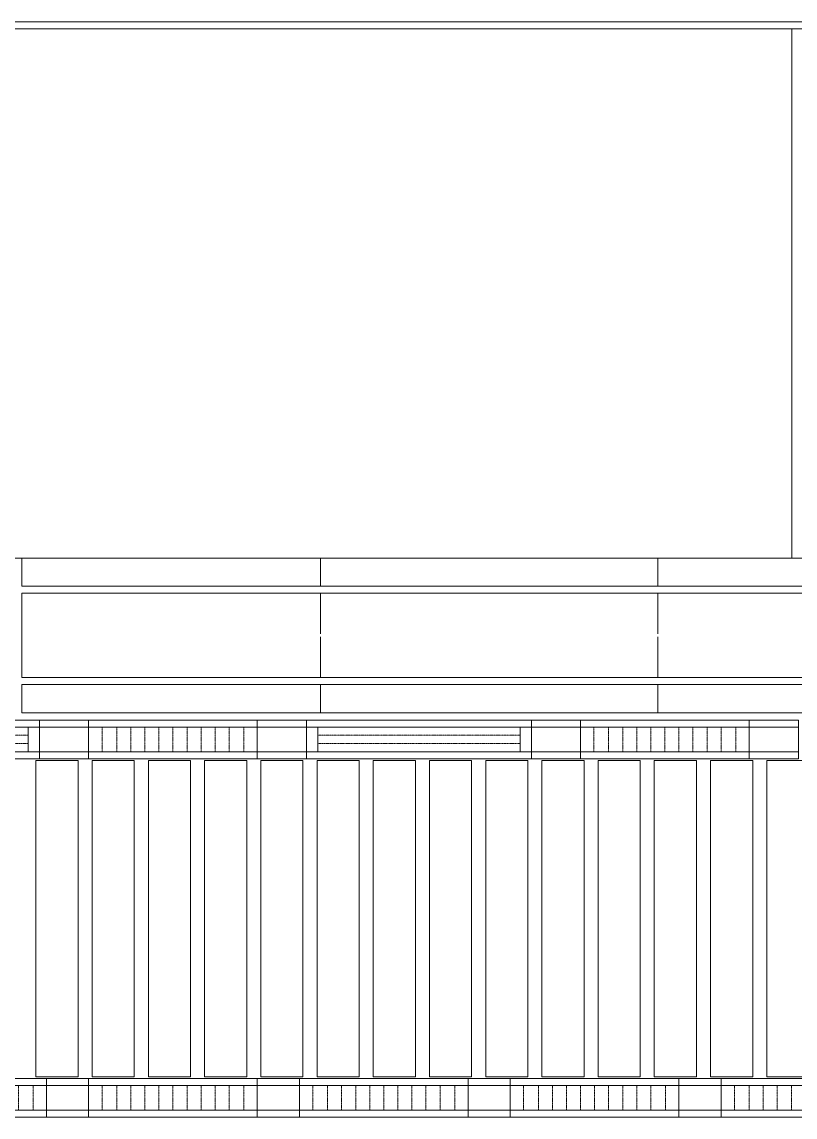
# Model space of a CAD drawing. Header units: millimetres. Extents: x -962357 to -591296, y -223672 to 59420.
# Drawn here: x -811905 to -806403, y -223672 to -215879 of the extents above; entities that cross this region are included whole.
import ezdxf

# ---------------------------------------------------------------- set-up
doc = ezdxf.new("R2010")
doc.units = ezdxf.units.MM
doc.linetypes.add('DPA_Hidden 50', pattern=[3, 2, -1])
doc.layers.add('A-CLNG', color=2, linetype='Continuous', lineweight=9)
doc.layers.add('A-GLAZ-CURT', color=2, linetype='Continuous', lineweight=9)

# ---------------------------------------------------------------- blocks, each defined once
blk = doc.blocks.new('DPA_CP_Metal Ceiling Panel - Vertical Panel with Gap-11114031-4160-01 UPPER PLATFORM LEVEL - REFLECTED CEILING PLAN')
at = {"layer": 'A-GLAZ-CURT'}
for p, q in [((-849807.4, 2689), (-849807.4, 439)), ((-849507.4, 2689), (-849807.4, 2689)), ((-849507.4, 2689), (-849807.4, 2689)), ((-849807.4, 2689), (-849807.4, 439)), ((-849807.4, 439), (-849807.4, 2689)), ((-849807.4, 2689), (-849507.4, 2689)), ((-849507.4, 2689), (-849507.4, 439)), ((-849507.4, 439), (-849507.4, 2689)), ((-849507.4, 2689), (-849507.4, 439)), ((-849507.4, 439), (-849807.4, 439)), ((-849807.4, 439), (-849507.4, 439)), ((-849507.4, 439), (-849807.4, 439))]:
    blk.add_line(p, q, dxfattribs=at)
blk = doc.blocks.new('System Panel - DPA-AR_Metal Ceiling Rectangular Panel-V25-4160-01 UPPER PLATFORM LEVEL - REFLECTED CEILING PLAN')
at = {"layer": 'A-GLAZ-CURT'}
for p, q in [((-814257.4, 3229), (-816382.4, 3229)), ((-816382.4, 3229), (-816382.4, 3029)), ((-816382.4, 3029), (-816382.4, 3229)), ((-816382.4, 3229), (-814257.4, 3229)), ((-814257.4, 3029), (-814257.4, 3229)), ((-814257.4, 3229), (-814257.4, 3029)), ((-816382.4, 3029), (-814257.4, 3029)), ((-814257.4, 3029), (-816382.4, 3029))]:
    blk.add_line(p, q, dxfattribs=at)
blk = doc.blocks.new('System Panel - DPA-AR_Metal Ceiling Rectangular Panel-13139259-4160-01 UPPER PLATFORM LEVEL - REFLECTED CEILING PLAN')
at = {"layer": 'A-GLAZ-CURT'}
for p, q in [((-741107.4, 4129), (-743507.4, 4129)), ((-743507.4, 4129), (-743507.4, 3929)), ((-743507.4, 3929), (-743507.4, 4129)), ((-743507.4, 4129), (-741107.4, 4129)), ((-741107.4, 3929), (-741107.4, 4129)), ((-741107.4, 4129), (-741107.4, 3929)), ((-743507.4, 3929), (-741107.4, 3929)), ((-741107.4, 3929), (-743507.4, 3929))]:
    blk.add_line(p, q, dxfattribs=at)
blk = doc.blocks.new('System Panel - DPA-AR_Metal Ceiling Rectangular Panel-V34-4160-01 UPPER PLATFORM LEVEL - REFLECTED CEILING PLAN')
at = {"layer": 'A-GLAZ-CURT'}
for p, q in [((-809782.3, 3879), (-811907.3, 3879)), ((-811907.3, 3879), (-811907.3, 3279)), ((-811907.3, 3279), (-811907.3, 3879)), ((-811907.3, 3879), (-809782.3, 3879)), ((-809782.3, 3589), (-809782.3, 3879)), ((-809782.3, 3879), (-809782.3, 3589)), ((-809782.3, 3279), (-809782.3, 3569)), ((-809782.3, 3569), (-809782.3, 3279)), ((-811907.3, 3279), (-809782.3, 3279)), ((-809782.3, 3279), (-811907.3, 3279))]:
    blk.add_line(p, q, dxfattribs=at)
blk = doc.blocks.new('System Panel - DPA-AR_Metal Ceiling Rectangular Panel-V35-4160-01 UPPER PLATFORM LEVEL - REFLECTED CEILING PLAN')
at = {"layer": 'A-GLAZ-CURT'}
for p, q in [((-807382.3, 3879), (-809782.3, 3879)), ((-809782.3, 3879), (-809782.3, 3589)), ((-809782.3, 3589), (-809782.3, 3879)), ((-809782.3, 3879), (-807382.3, 3879)), ((-807382.3, 3589), (-807382.3, 3879)), ((-807382.3, 3879), (-807382.3, 3589)), ((-809782.3, 3569), (-809782.3, 3279)), ((-809782.3, 3279), (-809782.3, 3569)), ((-807382.3, 3279), (-807382.3, 3569)), ((-807382.3, 3569), (-807382.3, 3279)), ((-809782.3, 3279), (-807382.3, 3279)), ((-807382.3, 3279), (-809782.3, 3279))]:
    blk.add_line(p, q, dxfattribs=at)
blk = doc.blocks.new('DPA_CP_Metal Ceiling Luminaire2 - Linear Luminaire-12404975-4160-01 UPPER PLATFORM LEVEL - REFLECTED CEILING PLAN')
at = {"layer": 'A-GLAZ-CURT'}
for p, q in [((-786932.4, 2701.5), (-786932.4, 2976.5)), ((-786932.4, 2976.5), (-785732.4, 2976.5)), ((-786932.4, 2976.5), (-786932.4, 2701.5)), ((-785732.4, 2976.5), (-786932.4, 2976.5)), ((-786932.4, 2976.5), (-785732.4, 2976.5)), ((-785732.4, 2976.5), (-785732.4, 2701.5)), ((-785732.4, 2701.5), (-785732.4, 2976.5)), ((-786932.4, 2939), (-786932.4, 2701.5)), ((-786932.4, 2926.5), (-785732.4, 2926.5)), ((-785732.4, 2939), (-785732.4, 2701.5)), ((-786932.4, 2751.5), (-785732.4, 2751.5)), ((-785732.4, 2701.5), (-786932.4, 2701.5)), ((-785732.4, 2701.5), (-786932.4, 2701.5)), ((-786932.4, 2701.5), (-785732.4, 2701.5))]:
    blk.add_line(p, q, dxfattribs=at)
at = {"layer": 'A-GLAZ-CURT', "linetype": 'DPA_Hidden 50'}
for p, q in [((-786837.4, 2926.5), (-786837.4, 2751.5)), ((-786732.4, 2926.5), (-786732.4, 2751.5)), ((-786632.4, 2926.5), (-786632.4, 2751.5)), ((-786532.4, 2926.5), (-786532.4, 2751.5)), ((-786432.4, 2926.5), (-786432.4, 2751.5)), ((-786332.4, 2926.5), (-786332.4, 2751.5)), ((-786232.4, 2926.5), (-786232.4, 2751.5)), ((-786132.4, 2926.5), (-786132.4, 2751.5)), ((-786032.4, 2926.5), (-786032.4, 2751.5)), ((-785932.4, 2926.5), (-785932.4, 2751.5)), ((-785827.4, 2926.5), (-785827.4, 2751.5))]:
    blk.add_line(p, q, dxfattribs=at)
blk = doc.blocks.new('DPA_CP_Metal Ceiling Panel1 - Horizontal with Gap-13297912-4160-01 UPPER PLATFORM LEVEL - REFLECTED CEILING PLAN')
at = {"layer": 'A-GLAZ-CURT'}
for p, q in [((-786232.4, 151.5), (-786232.4, 426.5)), ((-786232.4, 151.5), (-786232.4, 426.5)), ((-786232.4, 426.5), (-785932.4, 426.5)), ((-786232.4, 426.5), (-785932.4, 426.5)), ((-786232.4, 151.5), (-786232.4, 426.5)), ((-785932.4, 151.5), (-785932.4, 426.5)), ((-785932.4, 426.5), (-785932.4, 151.5)), ((-785932.4, 426.5), (-785932.4, 151.5)), ((-786232.4, 376.5), (-785932.4, 376.5)), ((-786232.4, 201.5), (-785932.4, 201.5)), ((-786232.4, 151.5), (-785932.4, 151.5)), ((-785932.4, 151.5), (-786232.4, 151.5)), ((-785932.4, 151.5), (-786232.4, 151.5))]:
    blk.add_line(p, q, dxfattribs=at)
blk = doc.blocks.new('DPA_CP_Metal Ceiling Panel1 - Horizontal with Gap-V50-4160-01 UPPER PLATFORM LEVEL - REFLECTED CEILING PLAN')
at = {"layer": 'A-GLAZ-CURT'}
for p, q in [((-810232.4, 151.5), (-810232.4, 426.5)), ((-810232.4, 151.5), (-810232.4, 426.5)), ((-810232.4, 426.5), (-809932.4, 426.5)), ((-810232.4, 426.5), (-809935.8, 426.5)), ((-810232.4, 151.5), (-810232.4, 426.5)), ((-809932.4, 151.5), (-809932.4, 426.5)), ((-809932.4, 426.5), (-809932.4, 151.5)), ((-809932.4, 426.5), (-809932.4, 151.5)), ((-810232.4, 376.5), (-809932.4, 376.5)), ((-810232.4, 201.5), (-809932.4, 201.5)), ((-810232.4, 151.5), (-809932.4, 151.5)), ((-809932.4, 151.5), (-810232.4, 151.5)), ((-809935.8, 151.5), (-810232.4, 151.5))]:
    blk.add_line(p, q, dxfattribs=at)
blk = doc.blocks.new('DPA_CP_Metal Ceiling Panel1 - Horizontal with Gap-16028279-4160-01 UPPER PLATFORM LEVEL - REFLECTED CEILING PLAN')
at = {"layer": 'A-GLAZ-CURT'}
for p, q in [((-787282.4, 2701.5), (-787282.4, 2976.5)), ((-787282.4, 2701.5), (-787282.4, 2976.5)), ((-787282.4, 2976.5), (-786932.4, 2976.5)), ((-787282.4, 2976.5), (-786932.4, 2976.5)), ((-787282.4, 2701.5), (-787282.4, 2976.5)), ((-786932.4, 2701.5), (-786932.4, 2976.5)), ((-786932.4, 2976.5), (-786932.4, 2701.5)), ((-786932.4, 2976.5), (-786932.4, 2701.5)), ((-787282.4, 2926.5), (-786932.4, 2926.5)), ((-787282.4, 2751.5), (-786932.4, 2751.5)), ((-787282.4, 2701.5), (-786932.4, 2701.5)), ((-786932.4, 2701.5), (-787282.4, 2701.5)), ((-786932.4, 2701.5), (-787282.4, 2701.5))]:
    blk.add_line(p, q, dxfattribs=at)
blk = doc.blocks.new('DPA_CP_Metal Ceiling Air Supply1 - Linear Diffuser Air Supply-12404980-4160-01 UPPER PLATFORM LEVEL - REFLECTED CEILING PLAN')
at = {"layer": 'A-GLAZ-CURT'}
for p, q in [((-788882.4, 2701.5), (-788882.4, 2976.5)), ((-788882.4, 2976.5), (-787282.4, 2976.5)), ((-788882.4, 2701.5), (-788882.4, 2976.5)), ((-788882.4, 2976.5), (-787282.4, 2976.5)), ((-788882.4, 2976.5), (-787282.4, 2976.5)), ((-788882.4, 2701.5), (-788882.4, 2976.5)), ((-787282.4, 2701.5), (-787282.4, 2976.5)), ((-787282.4, 2976.5), (-787282.4, 2701.5)), ((-787282.4, 2976.5), (-787282.4, 2701.5)), ((-787282.4, 2926.5), (-788882.4, 2926.5)), ((-788802.4, 2926.5), (-788802.4, 2751.5)), ((-787362.4, 2926.5), (-787362.4, 2751.5)), ((-787282.4, 2751.5), (-788882.4, 2751.5)), ((-788882.4, 2701.5), (-787282.4, 2701.5)), ((-787282.4, 2701.5), (-788882.4, 2701.5)), ((-787282.4, 2701.5), (-788882.4, 2701.5))]:
    blk.add_line(p, q, dxfattribs=at)
at = {"layer": 'A-GLAZ-CURT', "linetype": 'DPA_Hidden 50'}
for p, q in [((-787362.4, 2868.2), (-788802.4, 2868.2)), ((-787362.4, 2809.9), (-788802.4, 2809.9))]:
    blk.add_line(p, q, dxfattribs=at)
blk = doc.blocks.new('PPLS-PP19_Custom Tile Pattern - Custom Tile Pattern-16106263-4160-01 UPPER PLATFORM LEVEL - REFLECTED CEILING PLAN')
at = {"layer": 'A-GLAZ-CURT'}
for p, q in [((-300, 0), (300, 0)), ((300, 0), (-300, 0)), ((-134.2, 0), (-140, 0)), ((230.1, 0), (300, 0)), ((-300, -50), (300, -50)), ((300, -50), (-300, -50))]:
    blk.add_line(p, q, dxfattribs=at)
at = {"layer": 'A-GLAZ-CURT', "flags": 128}
for points in [[(-300, 0), (-291.6, 0), (-283.3, 0), (-275.2, 0), (-267.3, 0), (-259.5, 0), (-251.8, 0), (-244.2, 0), (-236.7, 0), (-229.4, 0), (-222.1, 0), (-214.8, 0), (-207.7, 0), (-200.8, 0), (-194, 0), (-187.5, 0), (-181.4, 0)], [(-190.4, 0), (-196.4, 0), (-202.6, 0), (-209, 0), (-215.7, 0), (-222.6, 0), (-229.7, 0), (-237, 0), (-244.4, 0), (-252, 0), (-259.7, 0), (-267.5, 0), (-275.5, 0), (-283.6, 0), (-291.7, 0), (-300, 0)], [(-149.4, 0), (-141.8, 0), (-132.8, 0), (-126.1, 0)]]:
    blk.add_lwpolyline(points, dxfattribs=at)
at = {"layer": 'A-GLAZ-CURT'}
for points, knots in [([(-300, 0), (-284.7, 0), (-236.6, 0), (-176.1, 0), (-138.3, 0), (-124.9, 0)], [-5323.127839, -5323.127839, -5323.127839, -5323.127839, -4502.809032, -2700.551212, -1108.984966, -1108.984966, -1108.984966, -1108.984966]), ([(-159.2, 0), (-159.6, 0), (-163.4, 0), (-174, 0), (-185.6, 0), (-209.8, 0), (-232, 0), (-248.9, 0), (-253.5, 0), (-253.7, 0)], [-2257.973564, -2257.973564, -2257.973564, -2257.973564, -2237.412286, -2029.680487, -1755.085331, -1400.429864, -858.079193, -543.655514, -531.287897, -531.287897, -531.287897, -531.287897]), ([(-143.3, 0), (-144.7, 0), (-149.9, 0), (-162, 0), (-177.9, 0), (-199.5, 0), (-215.4, 0), (-225.5, 0), (-226.7, 0)], [-2390.191866, -2390.191866, -2390.191866, -2390.191866, -2308.929706, -2113.765672, -1763.376603, -1422.553702, -978.033455, -910.549282, -910.549282, -910.549282, -910.549282]), ([(-128, 0), (-130.6, 0), (-136.8, 0), (-144.4, 0), (-147.1, 0)], [-5691.037617, -5691.037617, -5691.037617, -5691.037617, -5508.838257, -5319.88299, -5319.88299, -5319.88299, -5319.88299]), ([(-65.9, 0), (-70.5, 0), (-83.9, 0), (-110.9, 0), (-128.7, 0), (-142.4, 0), (-143.6, 0)], [-7788.403577, -7788.403577, -7788.403577, -7788.403577, -7508.296369, -7004.680444, -6449.282163, -6393.465623, -6393.465623, -6393.465623, -6393.465623]), ([(-118.2, 0), (-119.4, 0), (-122.1, 0), (-125.4, 0), (-127, 0), (-127.4, 0)], [-164.249813, -164.249813, -164.249813, -164.249813, -98.539552, -24.539552, 0, 0, 0, 0]), ([(-126.5, 0), (-122.4, 0), (-108.7, 0), (-90.8, 0), (-77.2, 0), (-72.3, 0)], [-5231.017328, -5231.017328, -5231.017328, -5231.017328, -4994.692869, -4542.524482, -4234.633075, -4234.633075, -4234.633075, -4234.633075]), ([(-125.7, 0), (-125.3, 0), (-120.4, 0), (-107.3, 0), (-90.4, 0), (-75.3, 0), (-68.4, 0), (-65.1, 0), (-63.6, 0)], [-4082.700899, -4082.700899, -4082.700899, -4082.700899, -4054.690705, -3793.097032, -3402.597032, -3144.956779, -3050.982048, -2969.237017, -2969.237017, -2969.237017, -2969.237017]), ([(-114.9, 0), (-108, 0), (-98.7, 0), (-91.2, 0), (-90.5, 0)], [-6773.888853, -6773.888853, -6773.888853, -6773.888853, -6236.997189, -6184.855039, -6184.855039, -6184.855039, -6184.855039]), ([(-58.7, 0), (-59.6, 0), (-65.7, 0), (-81.2, 0), (-99.4, 0), (-111.4, 0), (-113.3, 0)], [-1113.463882, -1113.463882, -1113.463882, -1113.463882, -1060.00838, -740.068933, -229.489605, -123.718209, -123.718209, -123.718209, -123.718209]), ([(-39.2, 0), (-39.7, 0), (-45.3, 0), (-56.2, 0), (-75.6, 0), (-92, 0), (-103.2, 0), (-106.1, 0)], [-1826.829157, -1826.829157, -1826.829157, -1826.829157, -1792.521578, -1466.981642, -1208.454564, -789.402658, -608.943052, -608.943052, -608.943052, -608.943052]), ([(-96.4, 0), (-96.2, 0), (-90.9, 0), (-71.3, 0), (-42.5, 0), (-15.2, 0), (-3.8, 0), (-1, 0)], [-5115.12164, -5115.12164, -5115.12164, -5115.12164, -5103.229623, -4799.173296, -4065.652676, -3589.737505, -3410.081093, -3410.081093, -3410.081093, -3410.081093]), ([(-67.9, 0), (-73, 0), (-81.1, 0), (-89.2, 0), (-91.8, 0)], [-2627.997013, -2627.997013, -2627.997013, -2627.997013, -2193.204658, -1970.99776, -1970.99776, -1970.99776, -1970.99776]), ([(-79.5, 0), (-79.3, 0), (-74.9, 0), (-70.9, 0), (-67.4, 0)], [-1286.743147, -1286.743147, -1286.743147, -1286.743147, -1274.333717, -1073.56893, -1073.56893, -1073.56893, -1073.56893]), ([(-29, 0), (-34, 0), (-43.7, 0), (-55.8, 0), (-63.3, 0), (-65.5, 0)], [-2680.714891, -2680.714891, -2680.714891, -2680.714891, -2413.671296, -2161.752162, -2037.343317, -2037.343317, -2037.343317, -2037.343317]), ([(31.2, 0), (26, 0), (12, 0), (-16.9, 0), (-42.2, 0), (-56.4, 0), (-58.5, 0)], [-4496.803627, -4496.803627, -4496.803627, -4496.803627, -4222.080604, -3745.412743, -2981.410125, -2831.320802, -2831.320802, -2831.320802, -2831.320802]), ([(-49.8, 0), (-48.2, 0), (-45.4, 0), (-42.6, 0), (-41.8, 0)], [-4417.7536, -4417.7536, -4417.7536, -4417.7536, -4321.566175, -4270.495146, -4270.495146, -4270.495146, -4270.495146]), ([(71, 0), (70.7, 0), (65.3, 0), (53.5, 0), (37, 0), (24.1, 0), (12.8, 0), (-2.9, 0), (-20.6, 0), (-32.8, 0), (-42.4, 0), (-47, 0), (-47.8, 0)], [-2966.590051, -2966.590051, -2966.590051, -2966.590051, -2950.589685, -2634.532728, -2313.748533, -2106.613311, -1925.670641, -1617.263037, -1290.787923, -1039.307308, -819.71621, -773.893057, -773.893057, -773.893057, -773.893057]), ([(-45.9, 0), (-43, 0), (-37.8, 0), (-33.6, 0), (-32.3, 0)], [-3487.344885, -3487.344885, -3487.344885, -3487.344885, -3315.260113, -3238.248822, -3238.248822, -3238.248822, -3238.248822]), ([(-31.3, 0), (-28.4, 0), (-17, 0), (8.8, 0), (43.4, 0), (68.5, 0), (77.9, 0), (79.3, 0)], [-6062.162279, -6062.162279, -6062.162279, -6062.162279, -5862.463379, -5340.621928, -4573.028122, -4094.177415, -3998.447461, -3998.447461, -3998.447461, -3998.447461]), ([(2.8, 0), (-4.7, 0), (-14.7, 0), (-28.9, 0), (-31.3, 0)], [-9880.810509, -9880.810509, -9880.810509, -9880.810509, -9424.652049, -9299.586361, -9299.586361, -9299.586361, -9299.586361]), ([(-29, 0), (-28.7, 0), (-27.4, 0), (-24.5, 0), (-22.6, 0)], [-166.548282, -166.548282, -166.548282, -166.548282, -102.06493, 0, 0, 0, 0]), ([(-22.6, 0), (-20.3, 0), (-17, 0), (-12.7, 0), (-10.9, 0), (-9.9, 0)], [-56468.192263, -56468.192263, -56468.192263, -56468.192263, -56344.022017, -56303.229861, -56238.992205, -56238.992205, -56238.992205, -56238.992205]), ([(-21.2, 0), (-19.4, 0), (-11.8, 0), (-1.3, 0), (4.5, 0)], [-2989.152759, -2989.152759, -2989.152759, -2989.152759, -2864.387349, -2490.960632, -2490.960632, -2490.960632, -2490.960632]), ([(0.5, 0), (-2.2, 0), (-6.9, 0), (-11, 0), (-12.4, 0)], [-2679.34943, -2679.34943, -2679.34943, -2679.34943, -2518.50168, -2435.772209, -2435.772209, -2435.772209, -2435.772209]), ([(-3.4, 0), (-0.6, 0), (14, 0), (42.8, 0), (88.7, 0), (120.6, 0), (138.3, 0), (138.5, 0)], [-439.821474, -439.821474, -439.821474, -439.821474, -429.606584, -390.253598, -346.313304, -291.370682, -290.5735, -290.5735, -290.5735, -290.5735]), ([(3.4, 0), (4.6, 0), (8, 0), (16, 0), (22.5, 0), (24.5, 0)], [-211.182196, -211.182196, -211.182196, -211.182196, -206.416616, -198.214427, -187.717507, -187.717507, -187.717507, -187.717507]), ([(103.1, 0), (101.1, 0), (86.3, 0), (63.3, 0), (37, 0), (25.3, 0), (20.9, 0)], [-375.435014, -375.435014, -375.435014, -375.435014, -369.147452, -330.153101, -307.516438, -289.397823, -289.397823, -289.397823, -289.397823]), ([(21.5, 0), (22, 0), (24.6, 0), (31, 0), (39, 0), (48.3, 0), (52.8, 0), (53.9, 0)], [-1992.768506, -1992.768506, -1992.768506, -1992.768506, -1956.422387, -1818.904206, -1645.594513, -1443.202566, -1370.028348, -1370.028348, -1370.028348, -1370.028348]), ([(136.4, 0), (121.7, 0), (86.9, 0), (51.2, 0), (31.2, 0)], [-106.750556, -106.750556, -106.750556, -106.750556, -59.610984, 0, 0, 0, 0]), ([(36.3, 0), (37.8, 0), (46.7, 0), (52.8, 0), (56.3, 0)], [-314.598523, -314.598523, -314.598523, -314.598523, -305.899624, -292.458861, -292.458861, -292.458861, -292.458861]), ([(100.3, 0), (90.4, 0), (75.2, 0), (57.8, 0), (46.5, 0), (41.8, 0), (38.2, 0), (37.3, 0)], [-395.777283, -395.777283, -395.777283, -395.777283, -357.622665, -341.267687, -334.000314, -326.15566, -321.97841, -321.97841, -321.97841, -321.97841]), ([(39, 0), (43.3, 0), (54.4, 0), (67.2, 0), (73, 0)], [-4639.627446, -4639.627446, -4639.627446, -4639.627446, -4353.683244, -3976.823525, -3976.823525, -3976.823525, -3976.823525]), ([(96.7, 0), (97, 0), (100.3, 0), (109, 0), (120.8, 0), (139.9, 0), (160.9, 0), (176.3, 0), (182.7, 0)], [-2253.533331, -2253.533331, -2253.533331, -2253.533331, -2233.599744, -2052.234781, -1843.028543, -1530.39897, -1095.004608, -662.803921, -662.803921, -662.803921, -662.803921]), ([(131.4, 0), (132.9, 0), (139.5, 0), (148, 0), (152.6, 0)], [-625.910216, -625.910216, -625.910216, -625.910216, -618.981161, -603.66234, -603.66234, -603.66234, -603.66234]), ([(162.8, 0), (165.4, 0), (168.7, 0), (170.7, 0), (170.7, 0)], [-111.264224, -111.264224, -111.264224, -111.264224, -56.742688, -55.632112, -55.632112, -55.632112, -55.632112]), ([(300, 0), (286.5, 0), (254.2, 0), (207.1, 0), (179.8, 0), (166.2, 0), (164.9, 0)], [-285.253232, -285.253232, -285.253232, -285.253232, -244.693688, -187.987675, -143.776725, -138.771843, -138.771843, -138.771843, -138.771843]), ([(171.5, 0), (176.5, 0), (188.6, 0), (194.3, 0), (195.7, 0)], [-7971.819559, -7971.819559, -7971.819559, -7971.819559, -7784.112253, -7707.76565, -7707.76565, -7707.76565, -7707.76565]), ([(185.8, 0), (186.9, 0), (192.6, 0), (208.8, 0), (219.4, 0), (230.1, 0)], [-46.257281, -46.257281, -46.257281, -46.257281, -41.623857, -24.459831, 0, 0, 0, 0]), ([(219.8, 0), (225.3, 0), (244.4, 0), (264.9, 0), (276, 0), (279, 0)], [-6915.603924, -6915.603924, -6915.603924, -6915.603924, -6582.165592, -6068.460911, -5859.388289, -5859.388289, -5859.388289, -5859.388289]), ([(286.1, 0), (286.6, 0), (288.3, 0), (293.6, 0), (297.8, 0), (300, 0)], [-4011.010929, -4011.010929, -4011.010929, -4011.010929, -3959.664717, -3862.421465, -3746.95702, -3746.95702, -3746.95702, -3746.95702])]:
    blk.add_open_spline(points, degree=3, knots=knots, dxfattribs=at)
for points in [[(-122.9, 0), (-125.3, 0), (-129.6, 0), (-133.8, 0)], [(-108.5, 0), (-104.3, 0), (-99.2, 0), (-91.5, 0)], [(67.8, 0), (71.7, 0), (75.7, 0), (79.6, 0)]]:
    blk.add_open_spline(points, degree=3, dxfattribs=at)
blk = doc.blocks.new('PPLS-PP19_Custom Tile Pattern - Custom Tile Pattern-V65-4160-01 UPPER PLATFORM LEVEL - REFLECTED CEILING PLAN')
at = {"layer": 'A-GLAZ-CURT'}
for p, q in [((-300, 0), (300, 0)), ((300, 0), (-300, 0)), ((-134.2, 0), (-140, 0)), ((230.1, 0), (300, 0)), ((-300, -50), (300, -50)), ((300, -50), (-300, -50))]:
    blk.add_line(p, q, dxfattribs=at)
at = {"layer": 'A-GLAZ-CURT', "flags": 128}
for points in [[(-300, 0), (-291.6, 0), (-283.3, 0), (-275.2, 0), (-267.3, 0), (-259.5, 0), (-251.8, 0), (-244.2, 0), (-236.7, 0), (-229.4, 0), (-222.1, 0), (-214.8, 0), (-207.7, 0), (-200.8, 0), (-194, 0), (-187.5, 0), (-181.4, 0)], [(-190.4, 0), (-196.4, 0), (-202.6, 0), (-209, 0), (-215.7, 0), (-222.6, 0), (-229.7, 0), (-237, 0), (-244.4, 0), (-252, 0), (-259.7, 0), (-267.5, 0), (-275.5, 0), (-283.6, 0), (-291.7, 0), (-300, 0)], [(-149.4, 0), (-141.8, 0), (-132.8, 0), (-126.1, 0)]]:
    blk.add_lwpolyline(points, dxfattribs=at)
at = {"layer": 'A-GLAZ-CURT'}
for points, knots in [([(-300, 0), (-284.7, 0), (-236.6, 0), (-176.1, 0), (-138.3, 0), (-124.9, 0)], [-5323.127839, -5323.127839, -5323.127839, -5323.127839, -4502.809032, -2700.551212, -1108.984966, -1108.984966, -1108.984966, -1108.984966]), ([(-159.2, 0), (-159.6, 0), (-163.4, 0), (-174, 0), (-185.6, 0), (-209.8, 0), (-232, 0), (-248.9, 0), (-253.5, 0), (-253.7, 0)], [-2257.973564, -2257.973564, -2257.973564, -2257.973564, -2237.412286, -2029.680487, -1755.085331, -1400.429864, -858.079193, -543.655514, -531.287897, -531.287897, -531.287897, -531.287897]), ([(-143.3, 0), (-144.7, 0), (-149.9, 0), (-162, 0), (-177.9, 0), (-199.5, 0), (-215.4, 0), (-225.5, 0), (-226.7, 0)], [-2390.191866, -2390.191866, -2390.191866, -2390.191866, -2308.929706, -2113.765672, -1763.376603, -1422.553702, -978.033455, -910.549282, -910.549282, -910.549282, -910.549282]), ([(-128, 0), (-130.6, 0), (-136.8, 0), (-144.4, 0), (-147.1, 0)], [-5691.037617, -5691.037617, -5691.037617, -5691.037617, -5508.838257, -5319.88299, -5319.88299, -5319.88299, -5319.88299]), ([(-65.9, 0), (-70.5, 0), (-83.9, 0), (-110.9, 0), (-128.7, 0), (-142.4, 0), (-143.6, 0)], [-7788.403577, -7788.403577, -7788.403577, -7788.403577, -7508.296369, -7004.680444, -6449.282163, -6393.465623, -6393.465623, -6393.465623, -6393.465623]), ([(-118.2, 0), (-119.4, 0), (-122.1, 0), (-125.4, 0), (-127, 0), (-127.4, 0)], [-164.249813, -164.249813, -164.249813, -164.249813, -98.539552, -24.539552, 0, 0, 0, 0]), ([(-126.5, 0), (-122.4, 0), (-108.7, 0), (-90.8, 0), (-77.2, 0), (-72.3, 0)], [-5231.017328, -5231.017328, -5231.017328, -5231.017328, -4994.692869, -4542.524482, -4234.633075, -4234.633075, -4234.633075, -4234.633075]), ([(-125.7, 0), (-125.3, 0), (-120.4, 0), (-107.3, 0), (-90.4, 0), (-75.3, 0), (-68.4, 0), (-65.1, 0), (-63.6, 0)], [-4082.700899, -4082.700899, -4082.700899, -4082.700899, -4054.690705, -3793.097032, -3402.597032, -3144.956779, -3050.982048, -2969.237017, -2969.237017, -2969.237017, -2969.237017]), ([(-114.9, 0), (-108, 0), (-98.7, 0), (-91.2, 0), (-90.5, 0)], [-6773.888853, -6773.888853, -6773.888853, -6773.888853, -6236.997189, -6184.855039, -6184.855039, -6184.855039, -6184.855039]), ([(-58.7, 0), (-59.6, 0), (-65.7, 0), (-81.2, 0), (-99.4, 0), (-111.4, 0), (-113.3, 0)], [-1113.463882, -1113.463882, -1113.463882, -1113.463882, -1060.00838, -740.068933, -229.489605, -123.718209, -123.718209, -123.718209, -123.718209]), ([(-52.2, 0), (-54, 0), (-60.6, 0), (-75.6, 0), (-92, 0), (-103.2, 0), (-106.1, 0)], [-1568.303399, -1568.303399, -1568.303399, -1568.303399, -1466.981642, -1208.454564, -789.402658, -608.943052, -608.943052, -608.943052, -608.943052]), ([(-96.4, 0), (-96.2, 0), (-90.9, 0), (-77.3, 0), (-63.7, 0), (-55.8, 0)], [-5115.12164, -5115.12164, -5115.12164, -5115.12164, -5103.229623, -4799.173296, -4384.389977, -4384.389977, -4384.389977, -4384.389977]), ([(-67.9, 0), (-73, 0), (-81.1, 0), (-89.2, 0), (-91.8, 0)], [-2627.997013, -2627.997013, -2627.997013, -2627.997013, -2193.204658, -1970.99776, -1970.99776, -1970.99776, -1970.99776]), ([(-79.5, 0), (-79.3, 0), (-74.9, 0), (-70.9, 0), (-67.4, 0)], [-1286.743147, -1286.743147, -1286.743147, -1286.743147, -1274.333717, -1073.56893, -1073.56893, -1073.56893, -1073.56893]), ([(-53.2, 0), (-54.9, 0), (-59, 0), (-63.3, 0), (-65.5, 0)], [-2251.800508, -2251.800508, -2251.800508, -2251.800508, -2161.752162, -2037.343317, -2037.343317, -2037.343317, -2037.343317]), ([(-39.2, 0), (-39.7, 0), (-43.5, 0), (-47.6, 0), (-51.4, 0)], [-1826.829157, -1826.829157, -1826.829157, -1826.829157, -1792.521578, -1583.251936, -1583.251936, -1583.251936, -1583.251936]), ([(31.2, 0), (26, 0), (12, 0), (-16.6, 0), (-38.9, 0), (-50.9, 0)], [-4496.803627, -4496.803627, -4496.803627, -4496.803627, -4222.080604, -3745.412743, -2997.869085, -2997.869085, -2997.869085, -2997.869085]), ([(-49.8, 0), (-48.2, 0), (-45.4, 0), (-42.6, 0), (-41.8, 0)], [-4417.7536, -4417.7536, -4417.7536, -4417.7536, -4321.566175, -4270.495146, -4270.495146, -4270.495146, -4270.495146]), ([(-48.8, 0), (-45, 0), (-32, 0), (-15.2, 0), (-3.8, 0), (-1, 0)], [-4262.601366, -4262.601366, -4262.601366, -4262.601366, -4065.652676, -3589.737505, -3410.081093, -3410.081093, -3410.081093, -3410.081093]), ([(71, 0), (70.7, 0), (65.3, 0), (53.5, 0), (37, 0), (24.1, 0), (12.8, 0), (-2.9, 0), (-20.6, 0), (-32.8, 0), (-42.4, 0), (-47, 0), (-47.8, 0)], [-2966.590051, -2966.590051, -2966.590051, -2966.590051, -2950.589685, -2634.532728, -2313.748533, -2106.613311, -1925.670641, -1617.263037, -1290.787923, -1039.307308, -819.71621, -773.893057, -773.893057, -773.893057, -773.893057]), ([(-29, 0), (-34, 0), (-40, 0), (-46.1, 0), (-47.1, 0)], [-2680.714891, -2680.714891, -2680.714891, -2680.714891, -2413.671296, -2359.029104, -2359.029104, -2359.029104, -2359.029104]), ([(-45.9, 0), (-43, 0), (-37.8, 0), (-33.6, 0), (-32.3, 0)], [-3487.344885, -3487.344885, -3487.344885, -3487.344885, -3315.260113, -3238.248822, -3238.248822, -3238.248822, -3238.248822]), ([(-31.3, 0), (-28.4, 0), (-17, 0), (8.8, 0), (43.4, 0), (68.5, 0), (77.9, 0), (79.3, 0)], [-6062.162279, -6062.162279, -6062.162279, -6062.162279, -5862.463379, -5340.621928, -4573.028122, -4094.177415, -3998.447461, -3998.447461, -3998.447461, -3998.447461]), ([(2.8, 0), (-4.7, 0), (-14.7, 0), (-28.9, 0), (-31.3, 0)], [-9880.810509, -9880.810509, -9880.810509, -9880.810509, -9424.652049, -9299.586361, -9299.586361, -9299.586361, -9299.586361]), ([(-29, 0), (-28.7, 0), (-27.4, 0), (-24.5, 0), (-22.6, 0)], [-166.548282, -166.548282, -166.548282, -166.548282, -102.06493, 0, 0, 0, 0]), ([(-22.6, 0), (-20.3, 0), (-17, 0), (-12.7, 0), (-10.9, 0), (-9.9, 0)], [-56468.192263, -56468.192263, -56468.192263, -56468.192263, -56344.022017, -56303.229861, -56238.992205, -56238.992205, -56238.992205, -56238.992205]), ([(-21.2, 0), (-19.4, 0), (-11.8, 0), (-1.3, 0), (4.5, 0)], [-2989.152759, -2989.152759, -2989.152759, -2989.152759, -2864.387349, -2490.960632, -2490.960632, -2490.960632, -2490.960632]), ([(0.5, 0), (-2.2, 0), (-6.9, 0), (-11, 0), (-12.4, 0)], [-2679.34943, -2679.34943, -2679.34943, -2679.34943, -2518.50168, -2435.772209, -2435.772209, -2435.772209, -2435.772209]), ([(-3.4, 0), (-0.6, 0), (14, 0), (42.8, 0), (88.7, 0), (120.6, 0), (138.3, 0), (138.5, 0)], [-439.821474, -439.821474, -439.821474, -439.821474, -429.606584, -390.253598, -346.313304, -291.370682, -290.5735, -290.5735, -290.5735, -290.5735]), ([(3.4, 0), (4.6, 0), (8, 0), (16, 0), (22.5, 0), (24.5, 0)], [-211.182196, -211.182196, -211.182196, -211.182196, -206.416616, -198.214427, -187.717507, -187.717507, -187.717507, -187.717507]), ([(103.1, 0), (101.1, 0), (86.3, 0), (63.3, 0), (37, 0), (25.3, 0), (20.9, 0)], [-375.435014, -375.435014, -375.435014, -375.435014, -369.147452, -330.153101, -307.516438, -289.397823, -289.397823, -289.397823, -289.397823]), ([(21.5, 0), (22, 0), (24.6, 0), (31, 0), (39, 0), (48.3, 0), (52.8, 0), (53.9, 0)], [-1992.768506, -1992.768506, -1992.768506, -1992.768506, -1956.422387, -1818.904206, -1645.594513, -1443.202566, -1370.028348, -1370.028348, -1370.028348, -1370.028348]), ([(136.4, 0), (121.7, 0), (86.9, 0), (51.2, 0), (31.2, 0)], [-106.750556, -106.750556, -106.750556, -106.750556, -59.610984, 0, 0, 0, 0]), ([(36.3, 0), (37.8, 0), (46.7, 0), (52.8, 0), (56.3, 0)], [-314.598523, -314.598523, -314.598523, -314.598523, -305.899624, -292.458861, -292.458861, -292.458861, -292.458861]), ([(100.3, 0), (90.4, 0), (75.2, 0), (57.8, 0), (46.5, 0), (41.8, 0), (38.2, 0), (37.3, 0)], [-395.777283, -395.777283, -395.777283, -395.777283, -357.622665, -341.267687, -334.000314, -326.15566, -321.97841, -321.97841, -321.97841, -321.97841]), ([(39, 0), (43.3, 0), (54.4, 0), (67.2, 0), (73, 0)], [-4639.627446, -4639.627446, -4639.627446, -4639.627446, -4353.683244, -3976.823525, -3976.823525, -3976.823525, -3976.823525]), ([(96.7, 0), (97, 0), (100.3, 0), (109, 0), (120.8, 0), (139.9, 0), (160.9, 0), (176.3, 0), (182.7, 0)], [-2253.533331, -2253.533331, -2253.533331, -2253.533331, -2233.599744, -2052.234781, -1843.028543, -1530.39897, -1095.004608, -662.803921, -662.803921, -662.803921, -662.803921]), ([(131.4, 0), (132.9, 0), (139.5, 0), (148, 0), (152.6, 0)], [-625.910216, -625.910216, -625.910216, -625.910216, -618.981161, -603.66234, -603.66234, -603.66234, -603.66234]), ([(162.8, 0), (165.4, 0), (168.7, 0), (170.7, 0), (170.7, 0)], [-111.264224, -111.264224, -111.264224, -111.264224, -56.742688, -55.632112, -55.632112, -55.632112, -55.632112]), ([(300, 0), (286.5, 0), (254.2, 0), (207.1, 0), (179.8, 0), (166.2, 0), (164.9, 0)], [-285.253232, -285.253232, -285.253232, -285.253232, -244.693688, -187.987675, -143.776725, -138.771843, -138.771843, -138.771843, -138.771843]), ([(171.5, 0), (176.5, 0), (188.6, 0), (194.3, 0), (195.7, 0)], [-7971.819559, -7971.819559, -7971.819559, -7971.819559, -7784.112253, -7707.76565, -7707.76565, -7707.76565, -7707.76565]), ([(185.8, 0), (186.9, 0), (192.6, 0), (208.8, 0), (219.4, 0), (230.1, 0)], [-46.257281, -46.257281, -46.257281, -46.257281, -41.623857, -24.459831, 0, 0, 0, 0]), ([(219.8, 0), (225.3, 0), (244.4, 0), (264.9, 0), (276, 0), (279, 0)], [-6915.603924, -6915.603924, -6915.603924, -6915.603924, -6582.165592, -6068.460911, -5859.388289, -5859.388289, -5859.388289, -5859.388289]), ([(286.1, 0), (286.6, 0), (288.3, 0), (293.6, 0), (297.8, 0), (300, 0)], [-4011.010929, -4011.010929, -4011.010929, -4011.010929, -3959.664717, -3862.421465, -3746.95702, -3746.95702, -3746.95702, -3746.95702])]:
    blk.add_open_spline(points, degree=3, knots=knots, dxfattribs=at)
for points in [[(-122.9, 0), (-125.3, 0), (-129.6, 0), (-133.8, 0)], [(-108.5, 0), (-104.3, 0), (-99.2, 0), (-91.5, 0)], [(-52.2, 0), (-54.4, 0), (-56.6, 0), (-58.5, 0)], [(67.8, 0), (71.7, 0), (75.7, 0), (79.6, 0)]]:
    blk.add_open_spline(points, degree=3, dxfattribs=at)

msp = doc.modelspace()

# ---------------------------------------------------------------- linework, layer by layer
at = {"layer": 'A-CLNG'}
for p, q in [((-806426.6, -215929.4), (-814205, -215929.4)), ((-814205, -215929.4), (-806426.6, -215929.4)), ((-806426.6, -219694.4), (-806426.6, -215929.4)), ((-806426.6, -215929.4), (-806426.6, -219694.4)), ((-814205, -219694.4), (-806426.6, -219694.4)), ((-806426.6, -219694.4), (-814205, -219694.4))]:
    msp.add_line(p, q, dxfattribs=at)

# ---------------------------------------------------------------- block references
at = {"layer": 'A-GLAZ-CURT', "rotation": 180}
for name, p in [('PPLS-PP19_Custom Tile Pattern - Custom Tile Pattern-16106263-4160-01 UPPER PLATFORM LEVEL - REFLECTED CEILING PLAN', (-811880.1, -215929.4)), ('PPLS-PP19_Custom Tile Pattern - Custom Tile Pattern-16106263-4160-01 UPPER PLATFORM LEVEL - REFLECTED CEILING PLAN', (-811280.1, -215929.4)), ('PPLS-PP19_Custom Tile Pattern - Custom Tile Pattern-16106263-4160-01 UPPER PLATFORM LEVEL - REFLECTED CEILING PLAN', (-810680.1, -215929.4)), ('PPLS-PP19_Custom Tile Pattern - Custom Tile Pattern-16106263-4160-01 UPPER PLATFORM LEVEL - REFLECTED CEILING PLAN', (-810080.1, -215929.4)), ('PPLS-PP19_Custom Tile Pattern - Custom Tile Pattern-16106263-4160-01 UPPER PLATFORM LEVEL - REFLECTED CEILING PLAN', (-809480.1, -215929.4)), ('PPLS-PP19_Custom Tile Pattern - Custom Tile Pattern-16106263-4160-01 UPPER PLATFORM LEVEL - REFLECTED CEILING PLAN', (-808880.1, -215929.4)), ('PPLS-PP19_Custom Tile Pattern - Custom Tile Pattern-16106263-4160-01 UPPER PLATFORM LEVEL - REFLECTED CEILING PLAN', (-808280.1, -215929.4)), ('PPLS-PP19_Custom Tile Pattern - Custom Tile Pattern-16106263-4160-01 UPPER PLATFORM LEVEL - REFLECTED CEILING PLAN', (-807680.1, -215929.4)), ('PPLS-PP19_Custom Tile Pattern - Custom Tile Pattern-V65-4160-01 UPPER PLATFORM LEVEL - REFLECTED CEILING PLAN', (-807080.1, -215929.4)), ('PPLS-PP19_Custom Tile Pattern - Custom Tile Pattern-16106263-4160-01 UPPER PLATFORM LEVEL - REFLECTED CEILING PLAN', (-806480.1, -215929.4))]:
    msp.add_blockref(name, p, dxfattribs=at)
at = {"layer": 'A-GLAZ-CURT'}
for name, p in [('System Panel - DPA-AR_Metal Ceiling Rectangular Panel-V25-4160-01 UPPER PLATFORM LEVEL - REFLECTED CEILING PLAN', (4477.4, -222923.5)), ('System Panel - DPA-AR_Metal Ceiling Rectangular Panel-13139259-4160-01 UPPER PLATFORM LEVEL - REFLECTED CEILING PLAN', (-66272.6, -223823.5)), ('System Panel - DPA-AR_Metal Ceiling Rectangular Panel-13139259-4160-01 UPPER PLATFORM LEVEL - REFLECTED CEILING PLAN', (-63872.6, -223823.5)), ('System Panel - DPA-AR_Metal Ceiling Rectangular Panel-V34-4160-01 UPPER PLATFORM LEVEL - REFLECTED CEILING PLAN', (2.4, -223823.5)), ('System Panel - DPA-AR_Metal Ceiling Rectangular Panel-V35-4160-01 UPPER PLATFORM LEVEL - REFLECTED CEILING PLAN', (2.4, -223823.5)), ('System Panel - DPA-AR_Metal Ceiling Rectangular Panel-V35-4160-01 UPPER PLATFORM LEVEL - REFLECTED CEILING PLAN', (2402.4, -223823.5)), ('System Panel - DPA-AR_Metal Ceiling Rectangular Panel-V25-4160-01 UPPER PLATFORM LEVEL - REFLECTED CEILING PLAN', (4477.4, -223823.5)), ('System Panel - DPA-AR_Metal Ceiling Rectangular Panel-13139259-4160-01 UPPER PLATFORM LEVEL - REFLECTED CEILING PLAN', (-66272.6, -224723.5)), ('System Panel - DPA-AR_Metal Ceiling Rectangular Panel-13139259-4160-01 UPPER PLATFORM LEVEL - REFLECTED CEILING PLAN', (-63872.6, -224723.5)), ('DPA_CP_Metal Ceiling Air Supply1 - Linear Diffuser Air Supply-12404980-4160-01 UPPER PLATFORM LEVEL - REFLECTED CEILING PLAN', (-24497.6, -223823.5)), ('DPA_CP_Metal Ceiling Air Supply1 - Linear Diffuser Air Supply-12404980-4160-01 UPPER PLATFORM LEVEL - REFLECTED CEILING PLAN', (-24497.6, -223823.5)), ('DPA_CP_Metal Ceiling Panel1 - Horizontal with Gap-16028279-4160-01 UPPER PLATFORM LEVEL - REFLECTED CEILING PLAN', (-24497.6, -223823.5)), ('DPA_CP_Metal Ceiling Panel1 - Horizontal with Gap-16028279-4160-01 UPPER PLATFORM LEVEL - REFLECTED CEILING PLAN', (-24497.6, -223823.5)), ('DPA_CP_Metal Ceiling Luminaire2 - Linear Luminaire-12404975-4160-01 UPPER PLATFORM LEVEL - REFLECTED CEILING PLAN', (-24497.6, -223823.5)), ('DPA_CP_Metal Ceiling Luminaire2 - Linear Luminaire-12404975-4160-01 UPPER PLATFORM LEVEL - REFLECTED CEILING PLAN', (-24497.6, -223823.5)), ('DPA_CP_Metal Ceiling Panel1 - Horizontal with Gap-16028279-4160-01 UPPER PLATFORM LEVEL - REFLECTED CEILING PLAN', (-22947.6, -223823.5)), ('DPA_CP_Metal Ceiling Panel1 - Horizontal with Gap-16028279-4160-01 UPPER PLATFORM LEVEL - REFLECTED CEILING PLAN', (-22947.6, -223823.5)), ('DPA_CP_Metal Ceiling Air Supply1 - Linear Diffuser Air Supply-12404980-4160-01 UPPER PLATFORM LEVEL - REFLECTED CEILING PLAN', (-20997.6, -223823.5)), ('DPA_CP_Metal Ceiling Air Supply1 - Linear Diffuser Air Supply-12404980-4160-01 UPPER PLATFORM LEVEL - REFLECTED CEILING PLAN', (-20997.6, -223823.5)), ('DPA_CP_Metal Ceiling Panel1 - Horizontal with Gap-16028279-4160-01 UPPER PLATFORM LEVEL - REFLECTED CEILING PLAN', (-20997.6, -223823.5)), ('DPA_CP_Metal Ceiling Panel1 - Horizontal with Gap-16028279-4160-01 UPPER PLATFORM LEVEL - REFLECTED CEILING PLAN', (-20997.6, -223823.5)), ('DPA_CP_Metal Ceiling Luminaire2 - Linear Luminaire-12404975-4160-01 UPPER PLATFORM LEVEL - REFLECTED CEILING PLAN', (-20997.6, -223823.5)), ('DPA_CP_Metal Ceiling Luminaire2 - Linear Luminaire-12404975-4160-01 UPPER PLATFORM LEVEL - REFLECTED CEILING PLAN', (-20997.6, -223823.5)), ('DPA_CP_Metal Ceiling Panel1 - Horizontal with Gap-16028279-4160-01 UPPER PLATFORM LEVEL - REFLECTED CEILING PLAN', (-19447.6, -223823.5)), ('DPA_CP_Metal Ceiling Panel1 - Horizontal with Gap-16028279-4160-01 UPPER PLATFORM LEVEL - REFLECTED CEILING PLAN', (-19447.6, -223823.5)), ('DPA_CP_Metal Ceiling Panel - Vertical Panel with Gap-11114031-4160-01 UPPER PLATFORM LEVEL - REFLECTED CEILING PLAN', (38002.4, -223823.5)), ('DPA_CP_Metal Ceiling Panel - Vertical Panel with Gap-11114031-4160-01 UPPER PLATFORM LEVEL - REFLECTED CEILING PLAN', (38402.4, -223823.5)), ('DPA_CP_Metal Ceiling Panel - Vertical Panel with Gap-11114031-4160-01 UPPER PLATFORM LEVEL - REFLECTED CEILING PLAN', (38802.4, -223823.5)), ('DPA_CP_Metal Ceiling Panel - Vertical Panel with Gap-11114031-4160-01 UPPER PLATFORM LEVEL - REFLECTED CEILING PLAN', (39202.4, -223823.5)), ('DPA_CP_Metal Ceiling Panel - Vertical Panel with Gap-11114031-4160-01 UPPER PLATFORM LEVEL - REFLECTED CEILING PLAN', (39602.4, -223823.5)), ('DPA_CP_Metal Ceiling Panel - Vertical Panel with Gap-11114031-4160-01 UPPER PLATFORM LEVEL - REFLECTED CEILING PLAN', (40002.4, -223823.5)), ('DPA_CP_Metal Ceiling Panel - Vertical Panel with Gap-11114031-4160-01 UPPER PLATFORM LEVEL - REFLECTED CEILING PLAN', (40402.4, -223823.5)), ('DPA_CP_Metal Ceiling Panel - Vertical Panel with Gap-11114031-4160-01 UPPER PLATFORM LEVEL - REFLECTED CEILING PLAN', (40802.4, -223823.5)), ('DPA_CP_Metal Ceiling Panel - Vertical Panel with Gap-11114031-4160-01 UPPER PLATFORM LEVEL - REFLECTED CEILING PLAN', (41202.4, -223823.5)), ('DPA_CP_Metal Ceiling Panel - Vertical Panel with Gap-11114031-4160-01 UPPER PLATFORM LEVEL - REFLECTED CEILING PLAN', (41602.4, -223823.5)), ('DPA_CP_Metal Ceiling Panel - Vertical Panel with Gap-11114031-4160-01 UPPER PLATFORM LEVEL - REFLECTED CEILING PLAN', (42002.4, -223823.5)), ('DPA_CP_Metal Ceiling Panel - Vertical Panel with Gap-11114031-4160-01 UPPER PLATFORM LEVEL - REFLECTED CEILING PLAN', (42402.4, -223823.5)), ('DPA_CP_Metal Ceiling Panel - Vertical Panel with Gap-11114031-4160-01 UPPER PLATFORM LEVEL - REFLECTED CEILING PLAN', (42802.4, -223823.5)), ('DPA_CP_Metal Ceiling Panel - Vertical Panel with Gap-11114031-4160-01 UPPER PLATFORM LEVEL - REFLECTED CEILING PLAN', (43202.4, -223823.5)), ('DPA_CP_Metal Ceiling Luminaire2 - Linear Luminaire-12404975-4160-01 UPPER PLATFORM LEVEL - REFLECTED CEILING PLAN', (-25997.6, -226373.5)), ('DPA_CP_Metal Ceiling Panel1 - Horizontal with Gap-13297912-4160-01 UPPER PLATFORM LEVEL - REFLECTED CEILING PLAN', (-25497.6, -223823.5)), ('DPA_CP_Metal Ceiling Luminaire2 - Linear Luminaire-12404975-4160-01 UPPER PLATFORM LEVEL - REFLECTED CEILING PLAN', (-24497.6, -226373.5)), ('DPA_CP_Metal Ceiling Panel1 - Horizontal with Gap-V50-4160-01 UPPER PLATFORM LEVEL - REFLECTED CEILING PLAN', (2.4, -223823.5)), ('DPA_CP_Metal Ceiling Luminaire2 - Linear Luminaire-12404975-4160-01 UPPER PLATFORM LEVEL - REFLECTED CEILING PLAN', (-22997.6, -226373.5)), ('DPA_CP_Metal Ceiling Panel1 - Horizontal with Gap-13297912-4160-01 UPPER PLATFORM LEVEL - REFLECTED CEILING PLAN', (-22497.6, -223823.5)), ('DPA_CP_Metal Ceiling Luminaire2 - Linear Luminaire-12404975-4160-01 UPPER PLATFORM LEVEL - REFLECTED CEILING PLAN', (-21497.6, -226373.5)), ('DPA_CP_Metal Ceiling Panel1 - Horizontal with Gap-13297912-4160-01 UPPER PLATFORM LEVEL - REFLECTED CEILING PLAN', (-20997.6, -223823.5)), ('DPA_CP_Metal Ceiling Luminaire2 - Linear Luminaire-12404975-4160-01 UPPER PLATFORM LEVEL - REFLECTED CEILING PLAN', (-19997.6, -226373.5))]:
    msp.add_blockref(name, p, dxfattribs=at)

doc.saveas('drawing.dxf')
